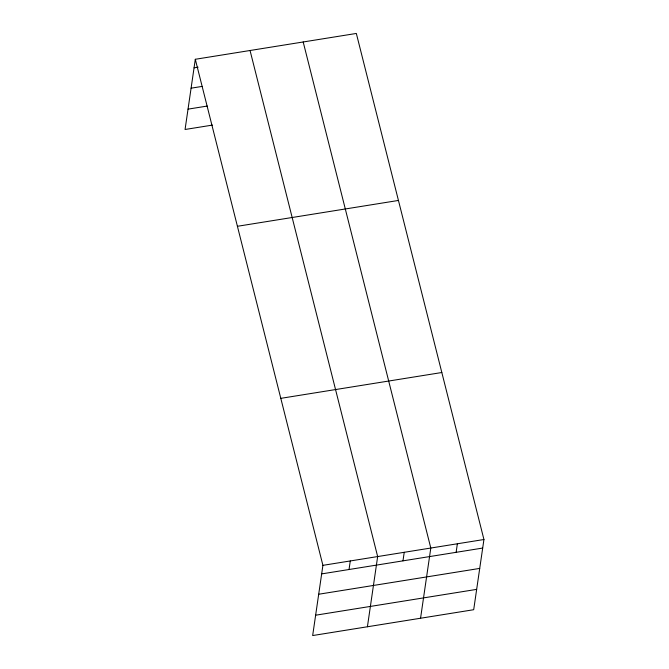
<?xml version="1.0" encoding="UTF-8"?>
<svg xmlns="http://www.w3.org/2000/svg" width="669" height="669" viewBox="0 0 669 669"><rect width="100%" height="100%" fill="white"/><g stroke="black" fill="none" stroke-linecap="round" stroke-linejoin="round"><path stroke-width="1" d="M195.306 59.282L322.91 565.347L312.666 635.55L473.694 609.718L483.938 539.515L356.334 33.45L195.306 59.282L185.062 129.485L212.433 125.095M349.034 569.503L350.288 560.957M367.415 626.769L377.659 556.566L250.055 50.501M402.981 560.856L404.227 552.301M420.558 618.24L430.803 548.036L303.191 41.971M456.124 552.326L457.37 543.78M194.052 67.837L198.108 67.184M191.083 88.183L202.239 86.393M188.031 109.139L207.29 106.053M237.411 226.289L398.44 200.449M280.796 398.348L441.824 372.516M322.91 565.347L483.938 539.515M321.664 573.902L482.692 548.062M318.695 594.239L479.723 568.407M315.634 615.204L476.663 589.372"/></g></svg>
